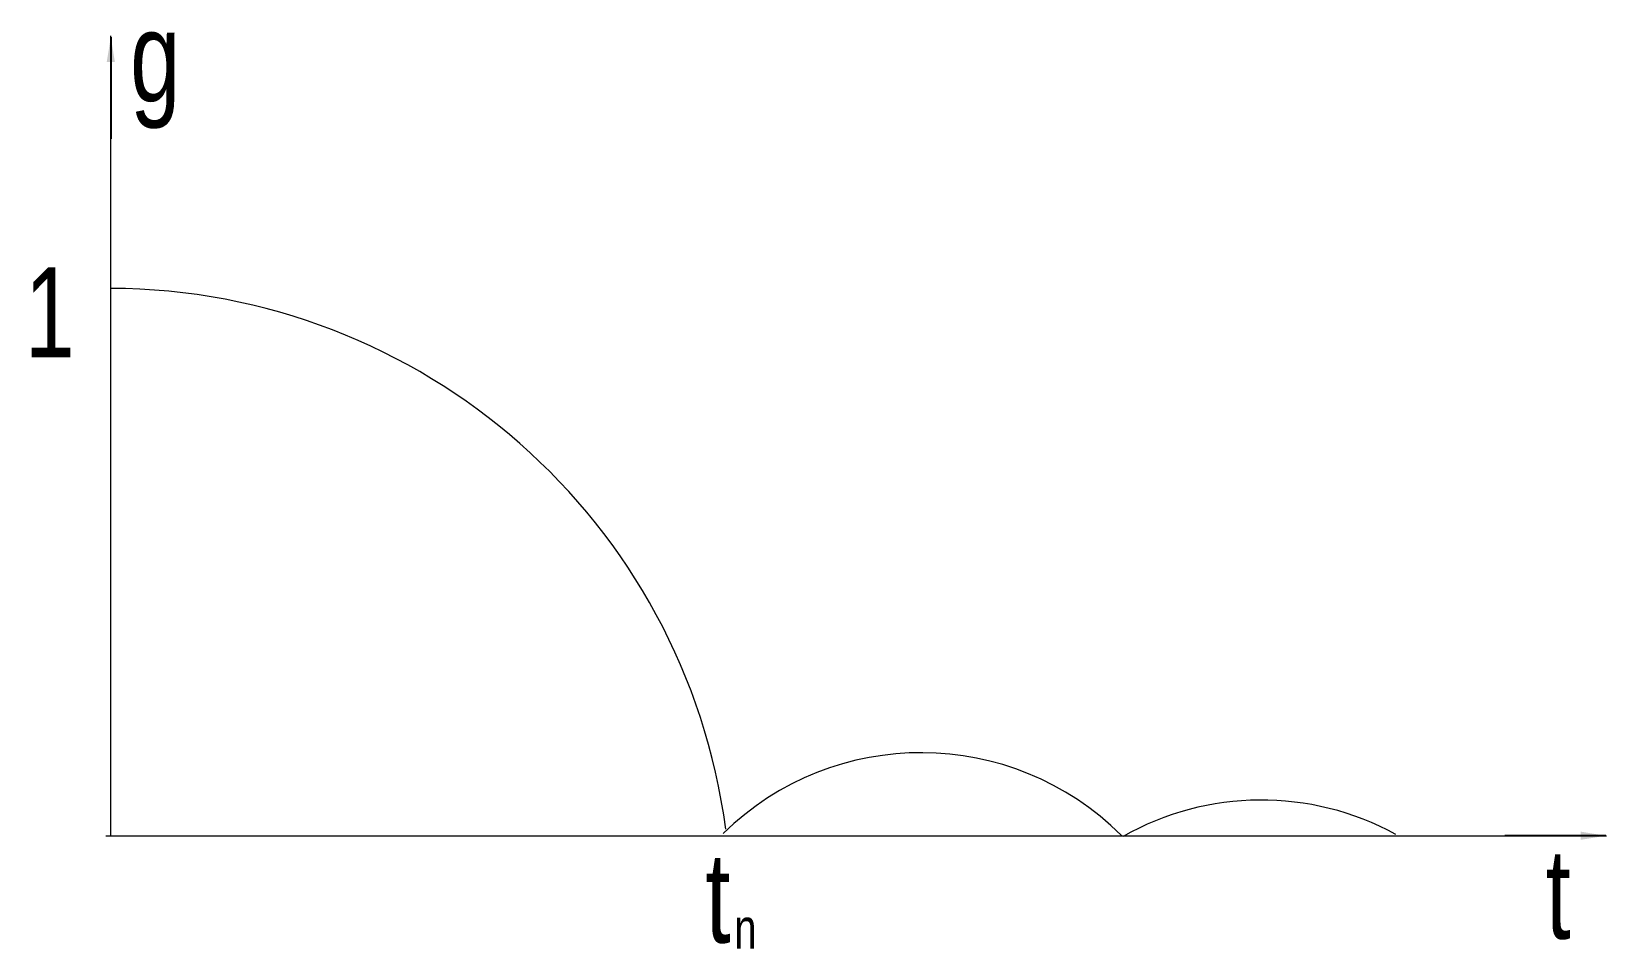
# Model space of a CAD drawing. Header units: millimetres. Extents: x -8 to 150, y -11 to 80.
import ezdxf

# ---------------------------------------------------------------- set-up
doc = ezdxf.new("R2010")
doc.units = ezdxf.units.MM
doc.layers.get('0').update_dxf_attribs({"linetype": 'CONTINUOUS', "lineweight": 0})
doc.styles.get("Standard").update_dxf_attribs({"font": 'txt', "width": 0.75})
doc.dimstyles.get("Standard").update_dxf_attribs({"dimtxt": 2.5, "dimasz": 2.5, "dimexe": 1.25, "dimexo": 0.625, "dimtad": 1, "dimtxsty": 'Standard', "dimcen": 2.5, "dimadec": 0, "dimazin": 0, "dimtfac": 1, "dimtmove": 0, "dimatfit": 3, "dimfxl": 1, "dimarcsym": 0})

msp = doc.modelspace()

# ---------------------------------------------------------------- linework, layer by layer
at = {"color": 7, "lineweight": 9}
for p, q in [((0.25, 0), (0.25, 80)), ((-0.25, 0), (149.75, 0))]:
    msp.add_line(p, q, dxfattribs=at)
for centre, radius, start, end in [((0, -7.5), 62.250502, 7.52850108, 89.76225954), ((81.25, -20), 28.30636, 45, 134.37040139), ((115.25, -24.5), 28.067998, 61.388164, 119.51267359)]:
    msp.add_arc(centre, radius, start, end, dxfattribs=at)

# ---------------------------------------------------------------- texts
at = {"color": 7, "lineweight": 9, "width": 100, "attachment_point": 5}
for s, insert, char_height in [('g', (4.6875, 76.5625), 9), ('1', (-5.859375, 52.34375), 9), ('t', (60.9375, -6.25), 9), ('t', (144.921875, -5.859375), 9), ('n', (63.68, -9.28), 4)]:
    msp.add_mtext(s, dxfattribs=dict(at, insert=insert, char_height=char_height))

# ---------------------------------------------------------------- leaders
at = {"color": 7, "lineweight": 9}
for points in [[(0.24576, 79.872), (0.24576, 69.71392)], [(149.66784, 0), (139.59168, 0)]]:
    msp.add_leader(points, dimstyle='Standard', dxfattribs=at)

doc.saveas('drawing.dxf')
